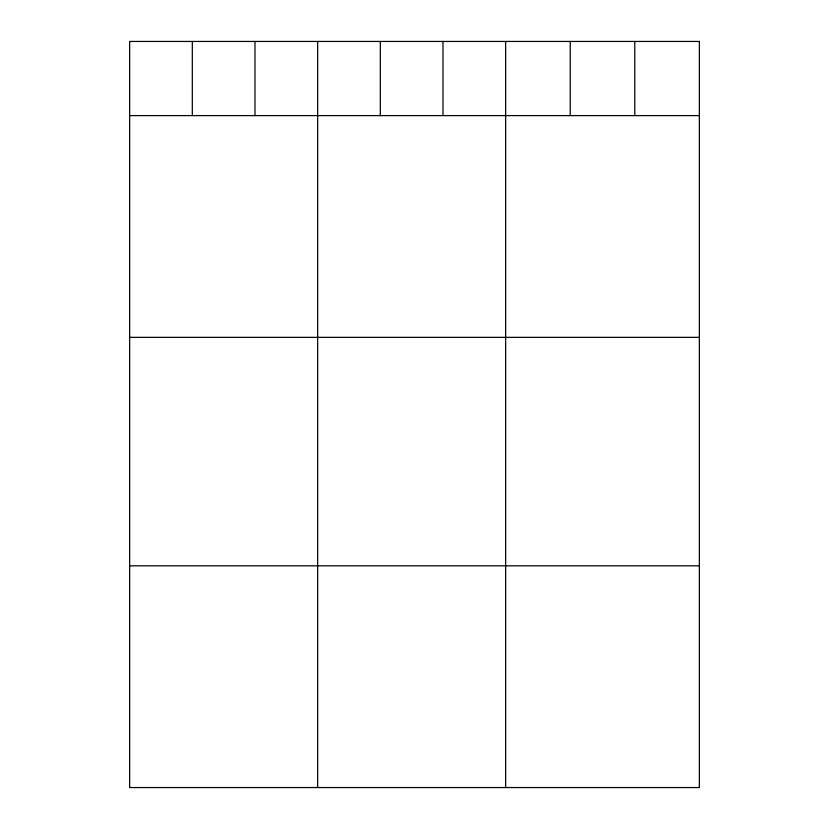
<?xml version="1.0" encoding="UTF-8"?>
<svg xmlns="http://www.w3.org/2000/svg" width="829" height="829" viewBox="0 0 829 829"><rect width="100%" height="100%" fill="white"/><g stroke="black" fill="none" stroke-linecap="round" stroke-linejoin="round"><path stroke-width="1.24" d="M129.645 115.604L699.355 115.604M129.645 337.351L699.355 337.351M129.645 565.813L699.355 565.813M634.786 41.45L634.786 115.604M570.217 41.45L570.217 115.604M505.649 41.45L505.649 787.55M442.987 41.45L442.987 115.604M380.314 41.45L380.314 115.604M317.652 41.45L317.652 787.55M254.98 41.45L254.98 115.604M192.318 41.45L192.318 115.604M699.355 41.45L129.645 41.45L129.645 787.55L699.355 787.55L699.355 41.45"/></g></svg>
